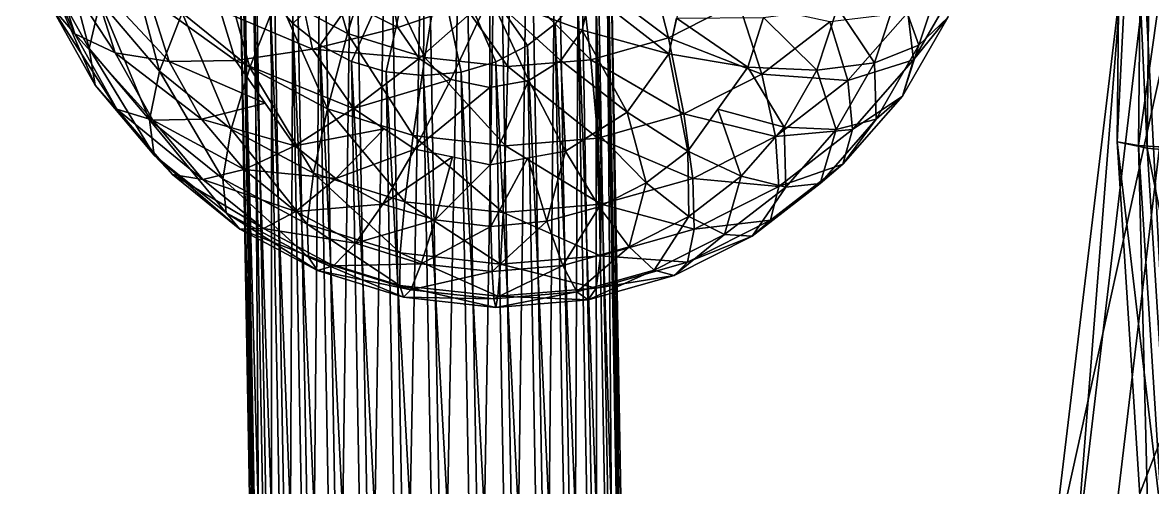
# Model space of a CAD drawing. Extents: x -23.6 to 25, y -17.9 to 25.9.
# Drawn here: x -23.53 to -16.9, y 0.24 to 2.97 of the extents above; entities that cross this region are included whole.
import ezdxf

# ---------------------------------------------------------------- set-up
doc = ezdxf.new("R2010")
doc.units = 0

msp = doc.modelspace()

# ---------------------------------------------------------------- linework, layer by layer
at = {"layer": 'Bras2_g7', "color": 2}
for points in [[(-21.59149, 4.65539, -34.85961), (-21.3869, 4.71582, -34.83514), (-21.48577, -1.27331, -21.11968)], [(-21.28112, -1.21289, -21.09521), (-21.48577, -1.27331, -21.11968), (-21.3869, 4.71582, -34.83514)], [(-21.3869, 4.71582, -34.83514), (-21.16735, 4.73669, -34.82775), (-21.28112, -1.21289, -21.09521)], [(-21.06164, -1.19201, -21.08789), (-21.28112, -1.21289, -21.09521), (-21.16735, 4.73669, -34.82775)], [(-21.16735, 4.73669, -34.82775), (-20.94805, 4.71533, -34.83868), (-21.06164, -1.19201, -21.08789)], [(-20.84234, -1.21337, -21.09881), (-21.06164, -1.19201, -21.08789), (-20.94805, 4.71533, -34.83868)], [(-20.94805, 4.71533, -34.83868), (-20.74401, 4.65447, -34.86651), (-20.84234, -1.21337, -21.09881)], [(-21.77685, 4.55969, -34.89947), (-21.59149, 4.65539, -34.85961), (-21.67114, -1.36907, -21.1596)], [(-21.48577, -1.27331, -21.11968), (-21.67114, -1.36907, -21.1596), (-21.59149, 4.65539, -34.85961)], [(-20.6383, -1.27423, -21.12664), (-20.84234, -1.21337, -21.09881), (-20.74401, 4.65447, -34.86651)], [(-20.74401, 4.65447, -34.86651), (-20.55957, 4.55834, -34.90942), (-20.6383, -1.27423, -21.12664)], [(-21.93853, 4.4328, -34.953), (-21.77685, 4.55969, -34.89947), (-21.83282, -1.49591, -21.21307)], [(-21.67114, -1.36907, -21.1596), (-21.83282, -1.49591, -21.21307), (-21.77685, 4.55969, -34.89947)], [(-20.45379, -1.37036, -21.16955), (-20.6383, -1.27423, -21.12664), (-20.55957, 4.55834, -34.90942)], [(-20.55957, 4.55834, -34.90942), (-20.39904, 4.43109, -34.96557), (-20.45379, -1.37036, -21.16955)], [(-22.0722, 4.27893, -35.01837), (-21.93853, 4.4328, -34.953), (-21.96649, -1.64978, -21.27844)], [(-21.83282, -1.49591, -21.21307), (-21.96649, -1.64978, -21.27844), (-21.93853, 4.4328, -34.953)], [(-20.29327, -1.49761, -21.22564), (-20.45379, -1.37036, -21.16955), (-20.39904, 4.43109, -34.96557)], [(-20.39904, 4.43109, -34.96557), (-20.26678, 4.27697, -35.03308), (-20.29327, -1.49761, -21.22564)], [(-22.1734, 4.10229, -35.09381), (-22.0722, 4.27893, -35.01837), (-22.06762, -1.82641, -21.35388)], [(-21.96649, -1.64978, -21.27844), (-22.06762, -1.82641, -21.35388), (-22.0722, 4.27893, -35.01837)], [(-20.16107, -1.65173, -21.29321), (-20.29327, -1.49761, -21.22564), (-20.26678, 4.27697, -35.03308)], [(-20.26678, 4.27697, -35.03308), (-20.16723, 4.10009, -35.11016), (-20.16107, -1.65173, -21.29321)], [(-22.23773, 3.90704, -35.17755), (-22.1734, 4.10229, -35.09381), (-22.13195, -2.02166, -21.43762)], [(-22.06762, -1.82641, -21.35388), (-22.13195, -2.02166, -21.43762), (-22.1734, 4.10229, -35.09381)], [(-20.06152, -1.82861, -21.3703), (-20.16107, -1.65173, -21.29321), (-20.16723, 4.10009, -35.11016)], [(-20.16723, 4.10009, -35.11016), (-20.10473, 3.90472, -35.19494), (-20.06152, -1.82861, -21.3703)], [(-22.2608, 3.69738, -35.26782), (-22.23773, 3.90704, -35.17755), (-22.15502, -2.23132, -21.52795)], [(-22.13195, -2.02166, -21.43762), (-22.15502, -2.23132, -21.52795), (-22.23773, 3.90704, -35.17755)], [(-19.99896, -2.02398, -21.45507), (-20.06152, -1.82861, -21.3703), (-20.10473, 3.90472, -35.19494)], [(-20.10473, 3.90472, -35.19494), (-20.08355, 3.695, -35.28558), (-19.99896, -2.02398, -21.45507)], [(-22.23962, 3.48767, -35.35852), (-22.2608, 3.69738, -35.26782), (-22.13391, -2.44104, -21.61859)], [(-22.15502, -2.23132, -21.52795), (-22.13391, -2.44104, -21.61859), (-22.2608, 3.69738, -35.26782)], [(-22.07757, 3.11541, -35.52032), (-21.94531, 2.9613, -35.58789), (-21.17218, 3.69622, -35.27673)], [(-21.94531, 2.9613, -35.58789), (-21.78479, 2.83404, -35.64398), (-21.17218, 3.69622, -35.27673)], [(-21.17218, 3.69622, -35.27673), (-21.17218, 3.69622, -35.27673), (-21.94531, 2.9613, -35.58789)], [(-21.78479, 2.83404, -35.64398), (-21.60034, 2.73791, -35.68688), (-21.17218, 3.69622, -35.27673)], [(-21.17218, 3.69622, -35.27673), (-21.17218, 3.69622, -35.27673), (-21.78479, 2.83404, -35.64398)], [(-21.60034, 2.73791, -35.68688), (-21.39624, 2.67706, -35.71472), (-21.17218, 3.69622, -35.27673)], [(-21.17218, 3.69622, -35.27673), (-21.17218, 3.69622, -35.27673), (-21.60034, 2.73791, -35.68688)], [(-21.39624, 2.67706, -35.71472), (-21.17694, 2.6557, -35.72564), (-21.17218, 3.69622, -35.27673)], [(-21.17218, 3.69622, -35.27673), (-21.17218, 3.69622, -35.27673), (-21.39624, 2.67706, -35.71472)], [(-21.17694, 2.6557, -35.72564), (-20.95745, 2.67657, -35.71832), (-21.17218, 3.69622, -35.27673)], [(-21.17218, 3.69622, -35.27673), (-21.17218, 3.69622, -35.27673), (-21.17694, 2.6557, -35.72564)], [(-20.40576, 2.95959, -35.60046), (-20.27215, 3.11346, -35.53509), (-21.17218, 3.69622, -35.27673)], [(-21.17218, 3.69622, -35.27673), (-21.17218, 3.69622, -35.27673), (-20.40576, 2.95959, -35.60046)], [(-20.5675, 2.83276, -35.65393), (-20.40576, 2.95959, -35.60046), (-21.17218, 3.69622, -35.27673)], [(-21.17218, 3.69622, -35.27673), (-21.17218, 3.69622, -35.27673), (-20.5675, 2.83276, -35.65393)], [(-20.75286, 2.73699, -35.69384), (-20.5675, 2.83276, -35.65393), (-21.17218, 3.69622, -35.27673)], [(-21.17218, 3.69622, -35.27673), (-21.17218, 3.69622, -35.27673), (-20.75286, 2.73699, -35.69384)], [(-20.95745, 2.67657, -35.71832), (-20.75286, 2.73699, -35.69384), (-21.17218, 3.69622, -35.27673)], [(-21.17218, 3.69622, -35.27673), (-21.17218, 3.69622, -35.27673), (-20.95745, 2.67657, -35.71832)], [(-20.08355, 3.695, -35.28558), (-20.10662, 3.48535, -35.37591), (-19.97784, -2.2337, -21.54571)], [(-19.97784, -2.2337, -21.54571), (-19.99896, -2.02398, -21.45507), (-20.08355, 3.695, -35.28558)], [(-22.17712, 3.29229, -35.44329), (-22.23962, 3.48767, -35.35852), (-22.07135, -2.63647, -21.70336)], [(-22.13391, -2.44104, -21.61859), (-22.07135, -2.63647, -21.70336), (-22.23962, 3.48767, -35.35852)], [(-20.10662, 3.48535, -35.37591), (-20.17095, 3.2901, -35.45965), (-20.00091, -2.44335, -21.63598)], [(-20.00091, -2.44335, -21.63598), (-19.97784, -2.2337, -21.54571), (-20.10662, 3.48535, -35.37591)], [(-22.07757, 3.11541, -35.52032), (-22.17712, 3.29229, -35.44329), (-21.9718, -2.81329, -21.78045)], [(-22.07135, -2.63647, -21.70336), (-21.9718, -2.81329, -21.78045), (-22.17712, 3.29229, -35.44329)], [(-20.17095, 3.2901, -35.45965), (-20.27215, 3.11346, -35.53509), (-20.06524, -2.63861, -21.71978)], [(-20.06524, -2.63861, -21.71978), (-20.00091, -2.44335, -21.63598), (-20.17095, 3.2901, -35.45965)], [(-21.94531, 2.9613, -35.58789), (-22.07757, 3.11541, -35.52032), (-21.83959, -2.96746, -21.84796)], [(-21.9718, -2.81329, -21.78045), (-21.83959, -2.96746, -21.84796), (-22.07757, 3.11541, -35.52032)], [(-20.27215, 3.11346, -35.53509), (-20.40576, 2.95959, -35.60046), (-20.16644, -2.81524, -21.79522)], [(-20.16644, -2.81524, -21.79522), (-20.06524, -2.63861, -21.71978), (-20.27215, 3.11346, -35.53509)], [(-21.78479, 2.83404, -35.64398), (-21.94531, 2.9613, -35.58789), (-21.67907, -3.09466, -21.90411)], [(-21.83959, -2.96746, -21.84796), (-21.67907, -3.09466, -21.90411), (-21.94531, 2.9613, -35.58789)], [(-20.40576, 2.95959, -35.60046), (-20.5675, 2.83276, -35.65393), (-20.30004, -2.96911, -21.86053)], [(-20.30004, -2.96911, -21.86053), (-20.16644, -2.81524, -21.79522), (-20.40576, 2.95959, -35.60046)], [(-21.60034, 2.73791, -35.68688), (-21.78479, 2.83404, -35.64398), (-21.49456, -3.19079, -21.94702)], [(-21.67907, -3.09466, -21.90411), (-21.49456, -3.19079, -21.94702), (-21.78479, 2.83404, -35.64398)], [(-20.5675, 2.83276, -35.65393), (-20.75286, 2.73699, -35.69384), (-20.46179, -3.09594, -21.91406)], [(-20.46179, -3.09594, -21.91406), (-20.30004, -2.96911, -21.86053), (-20.5675, 2.83276, -35.65393)], [(-21.39624, 2.67706, -35.71472), (-21.60034, 2.73791, -35.68688), (-21.29052, -3.25164, -21.97485)], [(-21.49456, -3.19079, -21.94702), (-21.29052, -3.25164, -21.97485), (-21.60034, 2.73791, -35.68688)], [(-20.75286, 2.73699, -35.69384), (-20.95745, 2.67657, -35.71832), (-20.64709, -3.19171, -21.95391)], [(-20.64709, -3.19171, -21.95391), (-20.46179, -3.09594, -21.91406), (-20.75286, 2.73699, -35.69384)], [(-21.17694, 2.6557, -35.72564), (-21.39624, 2.67706, -35.71472), (-21.07122, -3.27301, -21.98577)], [(-21.29052, -3.25164, -21.97485), (-21.07122, -3.27301, -21.98577), (-21.39624, 2.67706, -35.71472)], [(-20.95745, 2.67657, -35.71832), (-21.17694, 2.6557, -35.72564), (-20.85174, -3.25213, -21.97845)], [(-21.07122, -3.27301, -21.98577), (-20.85174, -3.25213, -21.97845), (-21.17694, 2.6557, -35.72564)], [(-20.85174, -3.25213, -21.97845), (-20.64709, -3.19171, -21.95391), (-20.95745, 2.67657, -35.71832)]]:
    msp.add_3dface(points, dxfattribs=at)
at = {"layer": 'Corps0', "color": 7}
for points in [[(-17.49993, -0.26232, -22.89843), (-17.35821, -0.26361, -18.24176), (-17.08294, 3.23022, -22.90307)], [(-17.08294, 3.23022, -22.90307), (-16.75256, 3.14202, -27.40753), (-17.49993, -0.26232, -22.89843)], [(-16.94488, 3.22229, -18.24761), (-17.08294, 3.23022, -22.90307), (-17.35821, -0.26361, -18.24176)], [(-17.35821, -0.26361, -18.24176), (-16.76544, -0.27124, -13.5802), (-16.94488, 3.22229, -18.24761)], [(-16.33984, 3.10705, -13.59484), (-16.94488, 3.22229, -18.24761), (-16.76544, -0.27124, -13.5802)], [(-17.15686, -0.26818, -27.40179), (-17.49993, -0.26232, -22.89843), (-16.75256, 3.14202, -27.40753)], [(-16.75256, 3.14202, -27.40753), (-15.91235, 2.94348, -31.60864), (-17.15686, -0.26818, -27.40179)], [(-16.29467, -0.28155, -31.60314), (-17.15686, -0.26818, -27.40179), (-15.91235, 2.94348, -31.60864)]]:
    msp.add_3dface(points, dxfattribs=at)
at = {"layer": 'Paume8', "color": 2}
for points in [[(-23.36608, 3.0675, -37.64099), (-23.53021, 3.58349, -37.42279), (-23.22314, 2.8999, -37.07989)], [(-23.3775, 3.38519, -36.87457), (-23.22314, 2.8999, -37.07989), (-23.53021, 3.58349, -37.42279)], [(-22.03302, 3.12213, -40.13403), (-21.62322, 2.90301, -40.21777), (-21.82159, 3.58276, -40.4262)], [(-21.4721, 3.39587, -40.49761), (-21.82159, 3.58276, -40.4262), (-21.62322, 2.90301, -40.21777)], [(-23.40576, 3.29187, -38.22131), (-23.13909, 2.81372, -38.42053), (-23.33612, 3.55895, -38.78033)], [(-23.07482, 3.09051, -38.97552), (-23.33612, 3.55895, -38.78033), (-23.13909, 2.81372, -38.42053)], [(-23.22314, 2.8999, -37.07989), (-23.3775, 3.38519, -36.87457), (-22.98754, 2.78973, -36.55139)], [(-23.12646, 3.2265, -36.36669), (-22.98754, 2.78973, -36.55139), (-23.3775, 3.38519, -36.87457)], [(-23.07482, 3.09051, -38.97552), (-22.72784, 2.68072, -39.14312), (-22.91955, 3.4085, -39.46398)], [(-22.5932, 3.02307, -39.62164), (-22.91955, 3.4085, -39.46398), (-22.72784, 2.68072, -39.14312)], [(-22.5932, 3.02307, -39.62164), (-22.19696, 2.70343, -39.74908), (-22.38958, 3.40979, -40.01928)], [(-22.03302, 3.12213, -40.13403), (-22.38958, 3.40979, -40.01928), (-22.19696, 2.70343, -39.74908)], [(-21.62322, 2.90301, -40.21777), (-21.16992, 2.7619, -40.26666), (-21.4721, 3.39587, -40.49761)], [(-21.08557, 3.27557, -40.5393), (-21.4721, 3.39587, -40.49761), (-21.16992, 2.7619, -40.26666)], [(-19.86676, 3.37432, -40.46472), (-20.25439, 3.2644, -40.52227), (-19.7406, 2.87768, -40.17913)], [(-19.7406, 2.87768, -40.17913), (-19.32885, 3.08575, -40.07861), (-19.86676, 3.37432, -40.46472)], [(-23.13909, 2.81372, -38.42053), (-23.40576, 3.29187, -38.22131), (-23.10479, 2.59906, -37.83618)], [(-23.36608, 3.0675, -37.64099), (-23.10479, 2.59906, -37.83618), (-23.40576, 3.29187, -38.22131)], [(-21.16992, 2.7619, -40.26666), (-20.68267, 2.70831, -40.27697), (-21.08557, 3.27557, -40.5393)], [(-20.67016, 3.22985, -40.54815), (-21.08557, 3.27557, -40.5393), (-20.68267, 2.70831, -40.27697)], [(-20.25439, 3.2644, -40.52227), (-20.67016, 3.22985, -40.54815), (-20.19512, 2.74884, -40.2467)], [(-20.19512, 2.74884, -40.2467), (-19.7406, 2.87768, -40.17913), (-20.25439, 3.2644, -40.52227)], [(-18.11236, 3.31439, -36.76666), (-18.27117, 2.83331, -36.97833), (-18.38818, 3.16278, -36.26953)], [(-18.27117, 2.83331, -36.97833), (-18.11236, 3.31439, -36.76666), (-18.10095, 2.9967, -37.53308)], [(-22.98754, 2.78973, -36.55139), (-23.12646, 3.2265, -36.36669), (-22.66986, 2.7376, -36.06903)], [(-22.78833, 3.1101, -35.91149), (-22.66986, 2.7376, -36.06903), (-23.12646, 3.2265, -36.36669)], [(-21.83007, 2.81054, -35.29663), (-21.91729, 3.23498, -35.11584), (-21.32904, 2.93682, -35.0335)], [(-21.3742, 3.15661, -34.93988), (-21.32904, 2.93682, -35.0335), (-21.91729, 3.23498, -35.11584)], [(-20.68267, 2.70831, -40.27697), (-20.19512, 2.74884, -40.2467), (-20.67016, 3.22985, -40.54815)], [(-19.64691, 3.20446, -35.06927), (-19.73809, 2.7824, -35.25372), (-20.19866, 3.14074, -34.91583)], [(-18.30255, 2.74865, -38.32141), (-18.03149, 3.2196, -38.11114), (-18.33654, 3.02679, -38.87841)], [(-18.03149, 3.2196, -38.11114), (-18.30255, 2.74865, -38.32141), (-18.10095, 2.9967, -37.53308)], [(-22.19696, 2.70343, -39.74908), (-21.74157, 2.45996, -39.8421), (-22.03302, 3.12213, -40.13403)], [(-21.62322, 2.90301, -40.21777), (-22.03302, 3.12213, -40.13403), (-21.74157, 2.45996, -39.8421)], [(-21.32904, 2.93682, -35.0335), (-21.3742, 3.15661, -34.93988), (-20.78796, 3.1239, -34.87042)], [(-21.20391, 2.75616, -35.10815), (-21.32904, 2.93682, -35.0335), (-20.78796, 3.1239, -34.87042)], [(-20.78796, 3.1239, -34.87042), (-20.78796, 3.1239, -34.87042), (-21.32904, 2.93682, -35.0335)], [(-21.01763, 2.63299, -35.15637), (-21.20391, 2.75616, -35.10815), (-20.78796, 3.1239, -34.87042)], [(-20.78796, 3.1239, -34.87042), (-20.78796, 3.1239, -34.87042), (-21.20391, 2.75616, -35.10815)], [(-20.789, 2.58569, -35.17077), (-21.01763, 2.63299, -35.15637), (-20.78796, 3.1239, -34.87042)], [(-20.78796, 3.1239, -34.87042), (-20.78796, 3.1239, -34.87042), (-21.01763, 2.63299, -35.15637)], [(-20.56005, 2.62683, -35.14697), (-20.789, 2.58569, -35.17077), (-20.78796, 3.1239, -34.87042)], [(-20.78796, 3.1239, -34.87042), (-20.78796, 3.1239, -34.87042), (-20.789, 2.58569, -35.17077)], [(-20.19866, 3.14074, -34.91583), (-20.24591, 2.92224, -35.01129), (-20.78796, 3.1239, -34.87042)], [(-20.78796, 3.1239, -34.87042), (-20.78796, 3.1239, -34.87042), (-20.24591, 2.92224, -35.01129)], [(-20.24591, 2.92224, -35.01129), (-20.37268, 2.74499, -35.09112), (-20.78796, 3.1239, -34.87042)], [(-20.78796, 3.1239, -34.87042), (-20.78796, 3.1239, -34.87042), (-20.37268, 2.74499, -35.09112)], [(-20.37268, 2.74499, -35.09112), (-20.56005, 2.62683, -35.14697), (-20.78796, 3.1239, -34.87042)], [(-20.78796, 3.1239, -34.87042), (-20.78796, 3.1239, -34.87042), (-20.56005, 2.62683, -35.14697)], [(-20.24591, 2.92224, -35.01129), (-20.19866, 3.14074, -34.91583), (-19.73809, 2.7824, -35.25372)], [(-18.38818, 3.16278, -36.26953), (-18.53112, 2.72979, -36.46002), (-18.74774, 3.05572, -35.82867)], [(-18.53112, 2.72979, -36.46002), (-18.38818, 3.16278, -36.26953), (-18.27117, 2.83331, -36.97833)], [(-23.10479, 2.59906, -37.83618), (-23.36608, 3.0675, -37.64099), (-22.97741, 2.45935, -37.26342)], [(-23.22314, 2.8999, -37.07989), (-22.97741, 2.45935, -37.26342), (-23.36608, 3.0675, -37.64099)], [(-23.13909, 2.81372, -38.42053), (-22.78491, 2.39544, -38.59167), (-23.07482, 3.09051, -38.97552)], [(-22.72784, 2.68072, -39.14312), (-23.07482, 3.09051, -38.97552), (-22.78491, 2.39544, -38.59167)], [(-22.66986, 2.7376, -36.06903), (-22.78833, 3.1101, -35.91149), (-22.28051, 2.74438, -35.6463)], [(-22.37145, 3.03973, -35.5213), (-22.28051, 2.74438, -35.6463), (-22.78833, 3.1101, -35.91149)], [(-19.32885, 3.08575, -40.07861), (-19.7406, 2.87768, -40.17913), (-19.19213, 2.66302, -39.6875)], [(-19.19213, 2.66302, -39.6875), (-18.79296, 2.97198, -39.5437), (-19.32885, 3.08575, -40.07861)], [(-18.74774, 3.05572, -35.82867), (-18.86962, 2.68652, -35.99114), (-19.182, 2.99688, -35.45593)], [(-18.86962, 2.68652, -35.99114), (-18.74774, 3.05572, -35.82867), (-18.53112, 2.72979, -36.46002)], [(-22.72784, 2.68072, -39.14312), (-22.30657, 2.34088, -39.27868), (-22.5932, 3.02307, -39.62164)], [(-22.19696, 2.70343, -39.74908), (-22.5932, 3.02307, -39.62164), (-22.30657, 2.34088, -39.27868)], [(-22.28051, 2.74438, -35.6463), (-22.37145, 3.03973, -35.5213), (-21.83007, 2.81054, -35.29663)], [(-21.87365, 3.02276, -35.20623), (-21.83007, 2.81054, -35.29663), (-22.37145, 3.03973, -35.5213)], [(-19.73809, 2.7824, -35.25372), (-19.6925, 2.9934, -35.16149), (-19.27563, 2.70397, -35.58471)], [(-19.182, 2.99688, -35.45593), (-19.27563, 2.70397, -35.58471), (-19.6925, 2.9934, -35.16149)], [(-19.27563, 2.70397, -35.58471), (-19.182, 2.99688, -35.45593), (-18.86962, 2.68652, -35.99114)], [(-18.68725, 2.6264, -39.0603), (-18.33654, 3.02679, -38.87841), (-18.79296, 2.97198, -39.5437)], [(-18.33654, 3.02679, -38.87841), (-18.68725, 2.6264, -39.0603), (-18.30255, 2.74865, -38.32141)], [(-18.36651, 2.53533, -37.73907), (-18.10095, 2.9967, -37.53308), (-18.30255, 2.74865, -38.32141)], [(-18.10095, 2.9967, -37.53308), (-18.36651, 2.53533, -37.73907), (-18.27117, 2.83331, -36.97833)], [(-21.32904, 2.93682, -35.0335), (-21.20391, 2.75616, -35.10815), (-21.83007, 2.81054, -35.29663)], [(-20.37268, 2.74499, -35.09112), (-20.24591, 2.92224, -35.01129), (-19.98297, 2.44, -35.40789)], [(-19.73809, 2.7824, -35.25372), (-19.98297, 2.44, -35.40789), (-20.24591, 2.92224, -35.01129)], [(-18.79296, 2.97198, -39.5437), (-19.19213, 2.66302, -39.6875), (-18.68725, 2.6264, -39.0603)], [(-22.97741, 2.45935, -37.26342), (-23.22314, 2.8999, -37.07989), (-22.76641, 2.39324, -36.71661)], [(-22.98754, 2.78973, -36.55139), (-22.76641, 2.39324, -36.71661), (-23.22314, 2.8999, -37.07989)], [(-21.74157, 2.45996, -39.8421), (-21.23785, 2.30316, -39.89648), (-21.62322, 2.90301, -40.21777)], [(-21.16992, 2.7619, -40.26666), (-21.62322, 2.90301, -40.21777), (-21.23785, 2.30316, -39.89648)], [(-19.7406, 2.87768, -40.17913), (-20.19512, 2.74884, -40.2467), (-19.64965, 2.43182, -39.79925)], [(-19.64965, 2.43182, -39.79925), (-19.19213, 2.66302, -39.6875), (-19.7406, 2.87768, -40.17913)], [(-22.78491, 2.39544, -38.59167), (-23.13909, 2.81372, -38.42053), (-22.75781, 2.18933, -38.00378)], [(-23.10479, 2.59906, -37.83618), (-22.75781, 2.18933, -38.00378), (-23.13909, 2.81372, -38.42053)], [(-22.76641, 2.39324, -36.71661), (-22.98754, 2.78973, -36.55139), (-22.48126, 2.39953, -36.20996)], [(-22.66986, 2.7376, -36.06903), (-22.48126, 2.39953, -36.20996), (-22.98754, 2.78973, -36.55139)], [(-21.83007, 2.81054, -35.29663), (-21.58837, 2.4616, -35.44079), (-22.28051, 2.74438, -35.6463)], [(-21.58837, 2.4616, -35.44079), (-21.83007, 2.81054, -35.29663), (-21.20391, 2.75616, -35.10815)], [(-18.27117, 2.83331, -36.97833), (-18.52093, 2.39941, -37.17211), (-18.53112, 2.72979, -36.46002)], [(-18.52093, 2.39941, -37.17211), (-18.27117, 2.83331, -36.97833), (-18.36651, 2.53533, -37.73907)], [(-22.28051, 2.74438, -35.6463), (-22.10693, 2.49377, -35.74981), (-22.66986, 2.7376, -36.06903)], [(-22.48126, 2.39953, -36.20996), (-22.66986, 2.7376, -36.06903), (-22.10693, 2.49377, -35.74981)], [(-21.93334, 2.24316, -35.85333), (-22.28051, 2.74438, -35.6463), (-21.58837, 2.4616, -35.44079)], [(-21.20391, 2.75616, -35.10815), (-21.01763, 2.63299, -35.15637), (-21.58837, 2.4616, -35.44079)], [(-21.23785, 2.30316, -39.89648), (-20.69653, 2.24359, -39.90795), (-21.16992, 2.7619, -40.26666)], [(-20.68267, 2.70831, -40.27697), (-21.16992, 2.7619, -40.26666), (-20.69653, 2.24359, -39.90795)], [(-20.19512, 2.74884, -40.2467), (-20.68267, 2.70831, -40.27697), (-20.15478, 2.28863, -39.87432)], [(-20.56005, 2.62683, -35.14697), (-20.37268, 2.74499, -35.09112), (-20.34484, 2.21179, -35.5158)], [(-19.98297, 2.44, -35.40789), (-20.34484, 2.21179, -35.5158), (-20.37268, 2.74499, -35.09112)], [(-20.15478, 2.28863, -39.87432), (-19.64965, 2.43182, -39.79925), (-20.19512, 2.74884, -40.2467)], [(-19.98297, 2.44, -35.40789), (-19.73809, 2.7824, -35.25372), (-19.62738, 2.21215, -35.80609)], [(-19.27563, 2.70397, -35.58471), (-19.62738, 2.21215, -35.80609), (-19.73809, 2.7824, -35.25372)], [(-18.53112, 2.72979, -36.46002), (-18.75592, 2.33929, -36.63439), (-18.86962, 2.68652, -35.99114)], [(-18.75592, 2.33929, -36.63439), (-18.53112, 2.72979, -36.46002), (-18.52093, 2.39941, -37.17211)], [(-18.66052, 2.33996, -38.50714), (-18.30255, 2.74865, -38.32141), (-18.68725, 2.6264, -39.0603)], [(-18.30255, 2.74865, -38.32141), (-18.66052, 2.33996, -38.50714), (-18.36651, 2.53533, -37.73907)], [(-22.78491, 2.39544, -38.59167), (-22.35485, 2.04852, -38.72998), (-22.72784, 2.68072, -39.14312)], [(-22.30657, 2.34088, -39.27868), (-22.72784, 2.68072, -39.14312), (-22.35485, 2.04852, -38.72998)], [(-22.30657, 2.34088, -39.27868), (-21.82238, 2.08197, -39.37762), (-22.19696, 2.70343, -39.74908)], [(-21.74157, 2.45996, -39.8421), (-22.19696, 2.70343, -39.74908), (-21.82238, 2.08197, -39.37762)], [(-20.69653, 2.24359, -39.90795), (-20.15478, 2.28863, -39.87432), (-20.68267, 2.70831, -40.27697)], [(-19.19213, 2.66302, -39.6875), (-19.64965, 2.43182, -39.79925), (-19.11169, 2.29791, -39.21319)], [(-19.45153, 2.45806, -35.69537), (-19.27563, 2.70397, -35.58471), (-19.06127, 2.35351, -36.13983)], [(-18.86962, 2.68652, -35.99114), (-19.06127, 2.35351, -36.13983), (-19.27563, 2.70397, -35.58471)], [(-19.11169, 2.29791, -39.21319), (-18.68725, 2.6264, -39.0603), (-19.19213, 2.66302, -39.6875)], [(-19.06127, 2.35351, -36.13983), (-18.86962, 2.68652, -35.99114), (-18.75592, 2.33929, -36.63439)], [(-22.75781, 2.18933, -38.00378), (-23.10479, 2.59906, -37.83618), (-22.65106, 2.07391, -37.42108)], [(-22.97741, 2.45935, -37.26342), (-22.65106, 2.07391, -37.42108), (-23.10479, 2.59906, -37.83618)], [(-21.22857, 2.22369, -35.53393), (-21.58837, 2.4616, -35.44079), (-21.01763, 2.63299, -35.15637)], [(-21.01763, 2.63299, -35.15637), (-20.789, 2.58569, -35.17077), (-21.22857, 2.22369, -35.53393)], [(-20.7871, 2.13226, -35.56176), (-21.22857, 2.22369, -35.53393), (-20.789, 2.58569, -35.17077)], [(-20.789, 2.58569, -35.17077), (-20.56005, 2.62683, -35.14697), (-20.7871, 2.13226, -35.56176)], [(-20.34484, 2.21179, -35.5158), (-20.7871, 2.13226, -35.56176), (-20.56005, 2.62683, -35.14697)], [(-18.68725, 2.6264, -39.0603), (-19.11169, 2.29791, -39.21319), (-18.66052, 2.33996, -38.50714)], [(-18.71722, 2.13494, -37.92095), (-18.36651, 2.53533, -37.73907), (-18.66052, 2.33996, -38.50714)], [(-18.36651, 2.53533, -37.73907), (-18.71722, 2.13494, -37.92095), (-18.52093, 2.39941, -37.17211)], [(-22.65106, 2.07391, -37.42108), (-22.97741, 2.45935, -37.26342), (-22.47271, 2.04638, -36.85845)], [(-22.76641, 2.39324, -36.71661), (-22.47271, 2.04638, -36.85845), (-22.97741, 2.45935, -37.26342)], [(-22.10693, 2.49377, -35.74981), (-21.93334, 2.24316, -35.85333), (-22.48126, 2.39953, -36.20996)], [(-21.58837, 2.4616, -35.44079), (-21.4085, 2.34265, -35.48736), (-21.93334, 2.24316, -35.85333)], [(-21.82238, 2.08197, -39.37762), (-21.2868, 1.91534, -39.43542), (-21.74157, 2.45996, -39.8421)], [(-21.23785, 2.30316, -39.89648), (-21.74157, 2.45996, -39.8421), (-21.2868, 1.91534, -39.43542)], [(-19.62738, 2.21215, -35.80609), (-19.45153, 2.45806, -35.69537), (-19.31445, 2.06457, -36.27111)], [(-19.06127, 2.35351, -36.13983), (-19.31445, 2.06457, -36.27111), (-19.45153, 2.45806, -35.69537)], [(-22.35485, 2.04852, -38.72998), (-22.78491, 2.39544, -38.59167), (-22.33648, 1.84942, -38.13934)], [(-22.75781, 2.18933, -38.00378), (-22.33648, 1.84942, -38.13934), (-22.78491, 2.39544, -38.59167)], [(-22.48126, 2.39953, -36.20996), (-22.23077, 2.10375, -36.33093), (-22.76641, 2.39324, -36.71661)], [(-22.47271, 2.04638, -36.85845), (-22.76641, 2.39324, -36.71661), (-22.23077, 2.10375, -36.33093)], [(-22.23077, 2.10375, -36.33093), (-22.48126, 2.39953, -36.20996), (-21.93334, 2.24316, -35.85333)], [(-20.16394, 2.32592, -35.46185), (-19.98297, 2.44, -35.40789), (-19.87109, 2.02673, -35.89245)], [(-19.64965, 2.43182, -39.79925), (-20.15478, 2.28863, -39.87432), (-19.59814, 2.05206, -39.33203)], [(-19.62738, 2.21215, -35.80609), (-19.87109, 2.02673, -35.89245), (-19.98297, 2.44, -35.40789)], [(-19.59814, 2.05206, -39.33203), (-19.11169, 2.29791, -39.21319), (-19.64965, 2.43182, -39.79925)], [(-18.85083, 2.02282, -37.3432), (-18.52093, 2.39941, -37.17211), (-18.71722, 2.13494, -37.92095)], [(-18.52093, 2.39941, -37.17211), (-18.85083, 2.02282, -37.3432), (-18.75592, 2.33929, -36.63439)], [(-22.35485, 2.04852, -38.72998), (-21.86065, 1.78424, -38.83099), (-22.30657, 2.34088, -39.27868)], [(-21.82238, 2.08197, -39.37762), (-22.30657, 2.34088, -39.27868), (-21.86065, 1.78424, -38.83099)], [(-21.69134, 2.0512, -35.9298), (-21.93334, 2.24316, -35.85333), (-21.4085, 2.34265, -35.48736)], [(-21.4085, 2.34265, -35.48736), (-21.22857, 2.22369, -35.53393), (-21.69134, 2.0512, -35.9298)], [(-20.34484, 2.21179, -35.5158), (-20.16394, 2.32592, -35.46185), (-20.14721, 1.88439, -35.96112)], [(-19.87109, 2.02673, -35.89245), (-20.14721, 1.88439, -35.96112), (-20.16394, 2.32592, -35.46185)], [(-19.31445, 2.06457, -36.27111), (-19.06127, 2.35351, -36.13983), (-19.05273, 2.00042, -36.78839)], [(-19.09375, 2.00463, -38.66314), (-18.66052, 2.33996, -38.50714), (-19.11169, 2.29791, -39.21319)], [(-18.66052, 2.33996, -38.50714), (-19.09375, 2.00463, -38.66314), (-18.71722, 2.13494, -37.92095)], [(-18.75592, 2.33929, -36.63439), (-19.05273, 2.00042, -36.78839), (-19.06127, 2.35351, -36.13983)], [(-19.05273, 2.00042, -36.78839), (-18.75592, 2.33929, -36.63439), (-18.85083, 2.02282, -37.3432)], [(-21.2868, 1.91534, -39.43542), (-20.71124, 1.85192, -39.44763), (-21.23785, 2.30316, -39.89648)], [(-20.69653, 2.24359, -39.90795), (-21.23785, 2.30316, -39.89648), (-20.71124, 1.85192, -39.44763)], [(-20.15478, 2.28863, -39.87432), (-20.69653, 2.24359, -39.90795), (-20.13519, 1.89984, -39.4118)], [(-20.13519, 1.89984, -39.4118), (-19.59814, 2.05206, -39.33203), (-20.15478, 2.28863, -39.87432)], [(-19.11169, 2.29791, -39.21319), (-19.59814, 2.05206, -39.33203), (-19.09375, 2.00463, -38.66314)], [(-22.33648, 1.84942, -38.13934), (-22.75781, 2.18933, -38.00378), (-22.25482, 1.75427, -37.54858)], [(-22.65106, 2.07391, -37.42108), (-22.25482, 1.75427, -37.54858), (-22.75781, 2.18933, -38.00378)], [(-21.93334, 2.24316, -35.85333), (-21.69134, 2.0512, -35.9298), (-22.23077, 2.10375, -36.33093)], [(-21.41656, 1.90148, -35.98718), (-21.69134, 2.0512, -35.9298), (-21.22857, 2.22369, -35.53393)], [(-21.22857, 2.22369, -35.53393), (-21.00787, 2.17803, -35.54785), (-21.41656, 1.90148, -35.98718)], [(-20.71124, 1.85192, -39.44763), (-20.13519, 1.89984, -39.4118), (-20.69653, 2.24359, -39.90795)], [(-20.56597, 2.17205, -35.53875), (-20.34484, 2.21179, -35.5158), (-20.45465, 1.8001, -36.00555)], [(-20.14721, 1.88439, -35.96112), (-20.45465, 1.8001, -36.00555), (-20.34484, 2.21179, -35.5158)], [(-19.87109, 2.02673, -35.89245), (-19.62738, 2.21215, -35.80609), (-19.62078, 1.82745, -36.38146)], [(-19.31445, 2.06457, -36.27111), (-19.62078, 1.82745, -36.38146), (-19.62738, 2.21215, -35.80609)], [(-21.10992, 1.80889, -36.01904), (-21.41656, 1.90148, -35.98718), (-21.00787, 2.17803, -35.54785)], [(-21.00787, 2.17803, -35.54785), (-20.7871, 2.13226, -35.56176), (-21.10992, 1.80889, -36.01904)], [(-20.7824, 1.7702, -36.02709), (-21.10992, 1.80889, -36.01904), (-20.7871, 2.13226, -35.56176)], [(-20.7871, 2.13226, -35.56176), (-20.56597, 2.17205, -35.53875), (-20.7824, 1.7702, -36.02709)], [(-20.45465, 1.8001, -36.00555), (-20.7824, 1.7702, -36.02709), (-20.56597, 2.17205, -35.53875)], [(-19.1416, 1.80645, -38.07385), (-18.71722, 2.13494, -37.92095), (-19.09375, 2.00463, -38.66314)], [(-18.71722, 2.13494, -37.92095), (-19.1416, 1.80645, -38.07385), (-18.85083, 2.02282, -37.3432)], [(-22.25482, 1.75427, -37.54858), (-22.65106, 2.07391, -37.42108), (-22.11614, 1.75872, -36.9732)], [(-22.47271, 2.04638, -36.85845), (-22.11614, 1.75872, -36.9732), (-22.65106, 2.07391, -37.42108)], [(-22.23077, 2.10375, -36.33093), (-21.92675, 1.85845, -36.42871), (-22.47271, 2.04638, -36.85845)], [(-21.92675, 1.85845, -36.42871), (-22.23077, 2.10375, -36.33093), (-21.69134, 2.0512, -35.9298)], [(-21.86065, 1.78424, -38.83099), (-21.31396, 1.61413, -38.88995), (-21.82238, 2.08197, -39.37762)], [(-21.2868, 1.91534, -39.43542), (-21.82238, 2.08197, -39.37762), (-21.31396, 1.61413, -38.88995)], [(-19.62078, 1.82745, -36.38146), (-19.31445, 2.06457, -36.27111), (-19.41192, 1.72235, -36.91778)], [(-19.05273, 2.00042, -36.78839), (-19.41192, 1.72235, -36.91778), (-19.31445, 2.06457, -36.27111)], [(-22.11614, 1.75872, -36.9732), (-22.47271, 2.04638, -36.85845), (-21.92675, 1.85845, -36.42871)], [(-21.86065, 1.78424, -38.83099), (-22.35485, 2.04852, -38.72998), (-21.85235, 1.59057, -38.23828)], [(-22.33648, 1.84942, -38.13934), (-21.85235, 1.59057, -38.23828), (-22.35485, 2.04852, -38.72998)], [(-21.69134, 2.0512, -35.9298), (-21.41656, 1.90148, -35.98718), (-21.92675, 1.85845, -36.42871)], [(-20.14721, 1.88439, -35.96112), (-19.87109, 2.02673, -35.89245), (-19.97186, 1.65002, -36.46722)], [(-19.59814, 2.05206, -39.33203), (-20.13519, 1.89984, -39.4118), (-19.59027, 1.75372, -38.78442)], [(-19.62078, 1.82745, -36.38146), (-19.97186, 1.65002, -36.46722), (-19.87109, 2.02673, -35.89245)], [(-19.59027, 1.75372, -38.78442), (-19.09375, 2.00463, -38.66314), (-19.59814, 2.05206, -39.33203)], [(-19.09375, 2.00463, -38.66314), (-19.59027, 1.75372, -38.78442), (-19.1416, 1.80645, -38.07385)], [(-19.41192, 1.72235, -36.91778), (-19.05273, 2.00042, -36.78839), (-19.25, 1.71386, -37.48693)], [(-19.25, 1.71386, -37.48693), (-18.85083, 2.02282, -37.3432), (-19.1416, 1.80645, -38.07385)], [(-18.85083, 2.02282, -37.3432), (-19.25, 1.71386, -37.48693), (-19.05273, 2.00042, -36.78839)], [(-21.92675, 1.85845, -36.42871), (-21.57727, 1.67163, -36.50012), (-22.11614, 1.75872, -36.9732)], [(-21.57727, 1.67163, -36.50012), (-21.92675, 1.85845, -36.42871), (-21.41656, 1.90148, -35.98718)], [(-21.41656, 1.90148, -35.98718), (-21.10992, 1.80889, -36.01904), (-21.57727, 1.67163, -36.50012)], [(-21.31396, 1.61413, -38.88995), (-20.72644, 1.54943, -38.9024), (-21.2868, 1.91534, -39.43542)], [(-20.71124, 1.85192, -39.44763), (-21.2868, 1.91534, -39.43542), (-20.72644, 1.54943, -38.9024)], [(-20.13519, 1.89984, -39.4118), (-20.71124, 1.85192, -39.44763), (-20.13848, 1.59832, -38.8659)], [(-20.45465, 1.8001, -36.00555), (-20.14721, 1.88439, -35.96112), (-20.35949, 1.5401, -36.52478)], [(-19.97186, 1.65002, -36.46722), (-20.35949, 1.5401, -36.52478), (-20.14721, 1.88439, -35.96112)], [(-20.13848, 1.59832, -38.8659), (-19.59027, 1.75372, -38.78442), (-20.13519, 1.89984, -39.4118)], [(-21.85235, 1.59057, -38.23828), (-22.33648, 1.84942, -38.13934), (-21.79943, 1.5108, -37.6416)], [(-22.25482, 1.75427, -37.54858), (-21.79943, 1.5108, -37.6416), (-22.33648, 1.84942, -38.13934)], [(-21.19073, 1.55133, -36.5418), (-21.57727, 1.67163, -36.50012), (-21.10992, 1.80889, -36.01904)], [(-21.10992, 1.80889, -36.01904), (-20.7824, 1.7702, -36.02709), (-21.19073, 1.55133, -36.5418)], [(-20.7824, 1.7702, -36.02709), (-20.45465, 1.8001, -36.00555), (-20.77526, 1.50555, -36.55065)], [(-20.35949, 1.5401, -36.52478), (-20.77526, 1.50555, -36.55065), (-20.45465, 1.8001, -36.00555)], [(-20.72644, 1.54943, -38.9024), (-20.13848, 1.59832, -38.8659), (-20.71124, 1.85192, -39.44763)], [(-19.97186, 1.65002, -36.46722), (-19.62078, 1.82745, -36.38146), (-19.82373, 1.51428, -37.01831)], [(-19.41192, 1.72235, -36.91778), (-19.82373, 1.51428, -37.01831), (-19.62078, 1.82745, -36.38146)], [(-19.62811, 1.5606, -38.19268), (-19.1416, 1.80645, -38.07385), (-19.59027, 1.75372, -38.78442)], [(-19.1416, 1.80645, -38.07385), (-19.62811, 1.5606, -38.19268), (-19.25, 1.71386, -37.48693)], [(-22.11614, 1.75872, -36.9732), (-21.70629, 1.53961, -37.05694), (-22.25482, 1.75427, -37.54858)], [(-21.79943, 1.5108, -37.6416), (-22.25482, 1.75427, -37.54858), (-21.70629, 1.53961, -37.05694)], [(-21.70629, 1.53961, -37.05694), (-22.11614, 1.75872, -36.9732), (-21.57727, 1.67163, -36.50012)], [(-21.31396, 1.61413, -38.88995), (-21.86065, 1.78424, -38.83099), (-21.31677, 1.42388, -38.29608)], [(-21.85235, 1.59057, -38.23828), (-21.31677, 1.42388, -38.29608), (-21.86065, 1.78424, -38.83099)], [(-20.77526, 1.50555, -36.55065), (-21.19073, 1.55133, -36.5418), (-20.7824, 1.7702, -36.02709)], [(-19.59027, 1.75372, -38.78442), (-20.13848, 1.59832, -38.8659), (-19.62811, 1.5606, -38.19268)], [(-21.57727, 1.67163, -36.50012), (-21.19073, 1.55133, -36.5418), (-21.70629, 1.53961, -37.05694)], [(-19.82373, 1.51428, -37.01831), (-19.41192, 1.72235, -36.91778), (-19.70751, 1.48266, -37.59869)], [(-19.25, 1.71386, -37.48693), (-19.70751, 1.48266, -37.59869), (-19.41192, 1.72235, -36.91778)], [(-19.70751, 1.48266, -37.59869), (-19.25, 1.71386, -37.48693), (-19.62811, 1.5606, -38.19268)], [(-21.31677, 1.42388, -38.29608), (-20.74121, 1.36053, -38.30828), (-21.31396, 1.61413, -38.88995)], [(-20.72644, 1.54943, -38.9024), (-21.31396, 1.61413, -38.88995), (-20.74121, 1.36053, -38.30828)], [(-20.13848, 1.59832, -38.8659), (-20.72644, 1.54943, -38.9024), (-20.16516, 1.40838, -38.27246)], [(-20.35949, 1.5401, -36.52478), (-19.97186, 1.65002, -36.46722), (-20.27825, 1.38543, -37.08587)], [(-19.82373, 1.51428, -37.01831), (-20.27825, 1.38543, -37.08587), (-19.97186, 1.65002, -36.46722)], [(-20.16516, 1.40838, -38.27246), (-19.62811, 1.5606, -38.19268), (-20.13848, 1.59832, -38.8659)], [(-21.31677, 1.42388, -38.29608), (-21.85235, 1.59057, -38.23828), (-21.29571, 1.354, -37.69598)], [(-21.79943, 1.5108, -37.6416), (-21.29571, 1.354, -37.69598), (-21.85235, 1.59057, -38.23828)], [(-21.70629, 1.53961, -37.05694), (-21.25299, 1.39849, -37.10583), (-21.79943, 1.5108, -37.6416)], [(-21.25299, 1.39849, -37.10583), (-21.70629, 1.53961, -37.05694), (-21.19073, 1.55133, -36.5418)], [(-21.19073, 1.55133, -36.5418), (-20.77526, 1.50555, -36.55065), (-21.25299, 1.39849, -37.10583)], [(-20.77526, 1.50555, -36.55065), (-20.35949, 1.5401, -36.52478), (-20.7658, 1.3449, -37.11614)], [(-20.27825, 1.38543, -37.08587), (-20.7658, 1.3449, -37.11614), (-20.35949, 1.5401, -36.52478)], [(-20.74121, 1.36053, -38.30828), (-20.16516, 1.40838, -38.27246), (-20.72644, 1.54943, -38.9024)], [(-19.62811, 1.5606, -38.19268), (-20.16516, 1.40838, -38.27246), (-19.70751, 1.48266, -37.59869)], [(-21.29571, 1.354, -37.69598), (-21.79943, 1.5108, -37.6416), (-21.25299, 1.39849, -37.10583)], [(-20.7658, 1.3449, -37.11614), (-21.25299, 1.39849, -37.10583), (-20.77526, 1.50555, -36.55065)], [(-20.27825, 1.38543, -37.08587), (-19.82373, 1.51428, -37.01831), (-20.21258, 1.33941, -37.67376)], [(-19.70751, 1.48266, -37.59869), (-20.21258, 1.33941, -37.67376), (-19.82373, 1.51428, -37.01831)], [(-20.21258, 1.33941, -37.67376), (-19.70751, 1.48266, -37.59869), (-20.16516, 1.40838, -38.27246)], [(-20.74121, 1.36053, -38.30828), (-21.31677, 1.42388, -38.29608), (-20.75439, 1.29443, -37.70745)], [(-21.29571, 1.354, -37.69598), (-20.75439, 1.29443, -37.70745), (-21.31677, 1.42388, -38.29608)], [(-21.25299, 1.39849, -37.10583), (-20.7658, 1.3449, -37.11614), (-21.29571, 1.354, -37.69598)], [(-20.16516, 1.40838, -38.27246), (-20.74121, 1.36053, -38.30828), (-20.21258, 1.33941, -37.67376)], [(-20.75439, 1.29443, -37.70745), (-21.29571, 1.354, -37.69598), (-20.7658, 1.3449, -37.11614)], [(-20.7658, 1.3449, -37.11614), (-20.27825, 1.38543, -37.08587), (-20.75439, 1.29443, -37.70745)], [(-20.21258, 1.33941, -37.67376), (-20.75439, 1.29443, -37.70745), (-20.27825, 1.38543, -37.08587)], [(-20.75439, 1.29443, -37.70745), (-20.21258, 1.33941, -37.67376), (-20.74121, 1.36053, -38.30828)]]:
    msp.add_3dface(points, dxfattribs=at)
at = {"layer": 'Pied_g14', "color": 2}
for points in [[(-17.07696, 5.41088, -49.24212), (-17.10815, 2.26715, -49.52008), (-16.95208, 5.38037, -48.00482)], [(-17.10815, 2.26715, -49.52008), (-17.07696, 5.41088, -49.24212), (-16.93249, 2.2301, -50.7149)], [(-16.98291, 2.24578, -48.31909), (-16.95208, 5.38037, -48.00482), (-17.10815, 2.26715, -49.52008)], [(-16.90026, 5.35791, -50.4732), (-16.93249, 2.2301, -50.7149), (-17.07696, 5.41088, -49.24212)], [(-16.95208, 5.38037, -48.00482), (-16.98291, 2.24578, -48.31909), (-16.54223, 5.34283, -46.84539)], [(-16.57342, 2.21783, -47.19323), (-16.54223, 5.34283, -46.84539), (-16.98291, 2.24578, -48.31909)], [(-16.93249, 2.2301, -50.7149), (-16.90026, 5.35791, -50.4732), (-16.47601, 2.18609, -51.82202)], [(-17.10815, 2.26715, -49.52008), (-16.90167, -0.9356, -49.72741), (-16.98291, 2.24578, -48.31909)], [(-16.90167, -0.9356, -49.72741), (-17.10815, 2.26715, -49.52008), (-16.7315, -0.93933, -50.88079)], [(-16.93249, 2.2301, -50.7149), (-16.7315, -0.93933, -50.88079), (-17.10815, 2.26715, -49.52008)], [(-16.98291, 2.24578, -48.31909), (-16.78045, -0.93829, -48.56817), (-16.57342, 2.21783, -47.19323)], [(-16.78045, -0.93829, -48.56817), (-16.98291, 2.24578, -48.31909), (-16.90167, -0.9356, -49.72741)], [(-16.7315, -0.93933, -50.88079), (-16.93249, 2.2301, -50.7149), (-16.29083, -0.94921, -51.94952)], [(-16.47601, 2.18609, -51.82202), (-16.29083, -0.94921, -51.94952), (-16.93249, 2.2301, -50.7149)]]:
    msp.add_3dface(points, dxfattribs=at)

doc.saveas('drawing.dxf')
